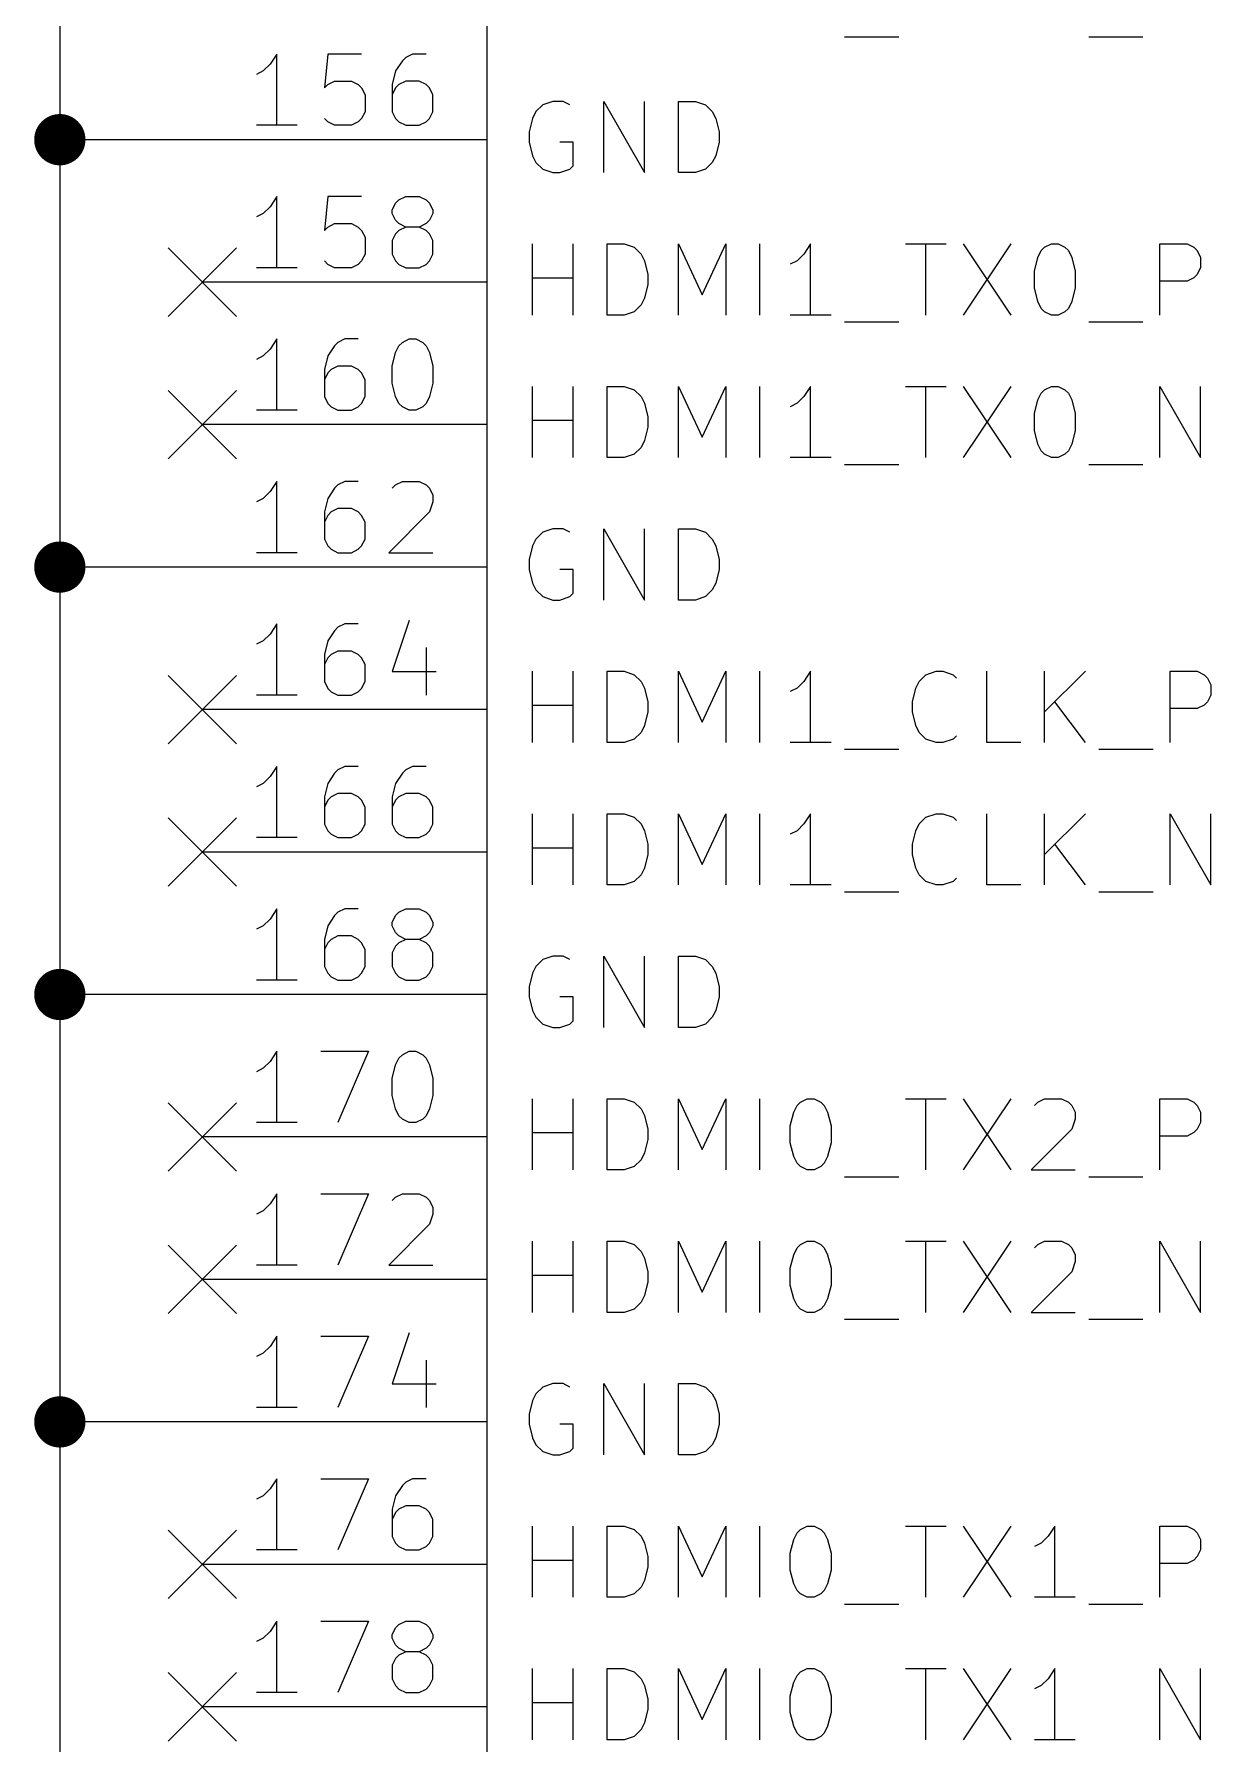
# Model space of a CAD drawing. Extents: x 0.4 to 11.3, y -7.9 to -0.4.
# Drawn here: x 3.382 to 4.208, y -5.376 to -4.176 of the extents above; entities that cross this region are included whole.
import ezdxf

# ---------------------------------------------------------------- set-up
doc = ezdxf.new("R2010")
doc.units = 0
doc.header["$MEASUREMENT"] = 0
for name, color, linetype in [('BLUE2', 5, 'CONTINUOUS'), ('CYAN2', 4, 'CONTINUOUS'), ('GREEN3', 91, 'CONTINUOUS'), ('RED2', 1, 'CONTINUOUS'), ('RED3', 11, 'CONTINUOUS')]:
    doc.layers.add(name, color=color, linetype=linetype)

msp = doc.modelspace()

# ---------------------------------------------------------------- linework, layer by layer
at = {"layer": 'BLUE2', "linetype": 'CONTINUOUS'}
for p, q in [((3.476, -4.326), (3.524, -4.374)), ((3.524, -4.326), (3.476, -4.374)), ((3.476, -4.426), (3.524, -4.474)), ((3.524, -4.426), (3.476, -4.474)), ((3.476, -4.626), (3.524, -4.674)), ((3.524, -4.626), (3.476, -4.674)), ((3.476, -4.726), (3.524, -4.774)), ((3.524, -4.726), (3.476, -4.774)), ((3.476, -4.926), (3.524, -4.974)), ((3.524, -4.926), (3.476, -4.974)), ((3.476, -5.026), (3.524, -5.074)), ((3.524, -5.026), (3.476, -5.074)), ((3.476, -5.226), (3.524, -5.274)), ((3.524, -5.226), (3.476, -5.274)), ((3.476, -5.326), (3.524, -5.374)), ((3.524, -5.326), (3.476, -5.374))]:
    msp.add_line(p, q, dxfattribs=at)
at = {"layer": 'CYAN2', "linetype": 'CONTINUOUS'}
for p, q in [((3.95095, -4.17789), (3.98905, -4.17789)), ((4.12238, -4.17789), (4.16047, -4.17789)), ((3.74619, -4.22313), (3.73905, -4.22551)), ((3.75333, -4.22313), (3.74619, -4.22313)), ((3.75809, -4.22551), (3.75333, -4.22313)), ((3.7819, -4.27313), (3.7819, -4.22313)), ((3.7819, -4.22313), (3.81047, -4.27313)), ((3.81047, -4.27313), (3.81047, -4.22313)), ((3.83428, -4.27313), (3.83428, -4.22313)), ((3.83428, -4.22313), (3.84619, -4.22313)), ((3.84619, -4.22313), (3.85333, -4.22551)), ((3.7319, -4.23504), (3.72952, -4.24456)), ((3.73428, -4.23028), (3.7319, -4.23504)), ((3.73905, -4.22551), (3.73428, -4.23028)), ((3.85333, -4.22551), (3.85809, -4.23028)), ((3.85809, -4.23028), (3.86048, -4.23504)), ((3.86048, -4.23504), (3.86285, -4.24456)), ((3.72952, -4.24456), (3.72952, -4.2517)), ((3.86285, -4.24456), (3.86285, -4.2517)), ((3.72952, -4.2517), (3.7319, -4.26122)), ((3.76047, -4.2517), (3.75095, -4.2517)), ((3.76047, -4.26837), (3.76047, -4.2517)), ((3.86285, -4.2517), (3.86048, -4.26122)), ((3.7319, -4.26122), (3.73428, -4.26599)), ((3.73428, -4.26599), (3.73905, -4.27075)), ((3.73905, -4.27075), (3.74619, -4.27313)), ((3.75095, -4.27313), (3.75809, -4.27075)), ((3.75809, -4.27075), (3.76047, -4.26837)), ((3.85333, -4.27075), (3.84619, -4.27313)), ((3.85809, -4.26599), (3.85333, -4.27075)), ((3.86048, -4.26122), (3.85809, -4.26599)), ((3.74619, -4.27313), (3.75095, -4.27313)), ((3.84619, -4.27313), (3.83428, -4.27313)), ((3.7319, -4.37313), (3.7319, -4.32313)), ((3.76047, -4.37313), (3.76047, -4.32313)), ((3.78428, -4.37313), (3.78428, -4.32313)), ((3.78428, -4.32313), (3.79619, -4.32313)), ((3.79619, -4.32313), (3.80333, -4.32551)), ((3.80333, -4.32551), (3.80809, -4.33028)), ((3.80809, -4.33028), (3.81048, -4.33504)), ((3.83428, -4.37313), (3.83428, -4.32313)), ((3.83428, -4.32313), (3.85095, -4.35885)), ((3.85095, -4.35885), (3.86762, -4.32313)), ((3.86762, -4.32313), (3.86762, -4.37313)), ((3.89143, -4.37313), (3.89143, -4.32313)), ((3.92238, -4.33028), (3.91762, -4.33504)), ((3.92714, -4.32313), (3.92238, -4.33028)), ((3.92714, -4.37313), (3.92714, -4.32313)), ((3.99381, -4.32313), (4.02238, -4.32313)), ((4.00809, -4.37313), (4.00809, -4.32313)), ((4.03428, -4.32313), (4.06761, -4.37313)), ((4.06761, -4.32313), (4.03428, -4.37313)), ((4.08666, -4.33265), (4.08904, -4.32789)), ((4.08904, -4.32789), (4.09143, -4.32551)), ((4.09143, -4.32551), (4.09619, -4.32313)), ((4.09619, -4.32313), (4.10095, -4.32313)), ((4.10095, -4.32313), (4.10571, -4.32551)), ((4.10571, -4.32551), (4.10809, -4.32789)), ((4.10809, -4.32789), (4.11047, -4.33265)), ((4.17237, -4.37313), (4.17237, -4.32313)), ((4.17237, -4.32313), (4.19142, -4.32313)), ((4.19142, -4.32313), (4.19619, -4.32551)), ((4.19619, -4.32551), (4.19857, -4.32789)), ((4.19857, -4.32789), (4.20094, -4.33265)), ((3.81048, -4.33504), (3.81285, -4.34456)), ((3.91762, -4.33504), (3.91286, -4.33742)), ((4.08428, -4.34218), (4.08666, -4.33265)), ((4.08428, -4.35408), (4.08428, -4.34218)), ((4.11047, -4.33265), (4.11285, -4.34218)), ((4.11285, -4.34218), (4.11285, -4.35408)), ((4.20094, -4.3398), (4.19857, -4.34456)), ((4.20094, -4.33265), (4.20094, -4.3398)), ((3.7319, -4.34694), (3.76047, -4.34694)), ((3.81285, -4.3517), (3.81048, -4.36122)), ((3.81285, -4.34456), (3.81285, -4.3517)), ((4.08666, -4.36361), (4.08428, -4.35408)), ((4.11285, -4.35408), (4.11047, -4.36361)), ((4.19142, -4.34932), (4.17237, -4.34932)), ((4.19619, -4.34694), (4.19142, -4.34932)), ((4.19857, -4.34456), (4.19619, -4.34694)), ((3.80809, -4.36599), (3.80333, -4.37075)), ((3.81048, -4.36122), (3.80809, -4.36599)), ((4.08904, -4.36837), (4.08666, -4.36361)), ((4.11047, -4.36361), (4.10809, -4.36837)), ((3.79619, -4.37313), (3.78428, -4.37313)), ((3.80333, -4.37075), (3.79619, -4.37313)), ((3.94143, -4.37313), (3.91286, -4.37313)), ((3.95095, -4.37789), (3.98905, -4.37789)), ((4.09143, -4.37075), (4.08904, -4.36837)), ((4.09619, -4.37313), (4.09143, -4.37075)), ((4.10095, -4.37313), (4.09619, -4.37313)), ((4.10571, -4.37075), (4.10095, -4.37313)), ((4.10809, -4.36837), (4.10571, -4.37075)), ((4.12238, -4.37789), (4.16047, -4.37789)), ((3.7319, -4.47313), (3.7319, -4.42313)), ((3.76047, -4.47313), (3.76047, -4.42313)), ((3.78428, -4.47313), (3.78428, -4.42313)), ((3.78428, -4.42313), (3.79619, -4.42313)), ((3.79619, -4.42313), (3.80333, -4.42551)), ((3.80333, -4.42551), (3.80809, -4.43028)), ((3.83428, -4.47313), (3.83428, -4.42313)), ((3.83428, -4.42313), (3.85095, -4.45885)), ((3.85095, -4.45885), (3.86762, -4.42313)), ((3.86762, -4.42313), (3.86762, -4.47313)), ((3.89143, -4.47313), (3.89143, -4.42313)), ((3.92714, -4.42313), (3.92238, -4.43028)), ((3.92714, -4.47313), (3.92714, -4.42313)), ((3.99381, -4.42313), (4.02238, -4.42313)), ((4.00809, -4.47313), (4.00809, -4.42313)), ((4.03428, -4.42313), (4.06761, -4.47313)), ((4.06761, -4.42313), (4.03428, -4.47313)), ((4.08666, -4.43265), (4.08904, -4.42789)), ((4.08904, -4.42789), (4.09143, -4.42551)), ((4.09143, -4.42551), (4.09619, -4.42313)), ((4.09619, -4.42313), (4.10095, -4.42313)), ((4.10095, -4.42313), (4.10571, -4.42551)), ((4.10571, -4.42551), (4.10809, -4.42789)), ((4.10809, -4.42789), (4.11047, -4.43265)), ((4.17237, -4.47313), (4.17237, -4.42313)), ((4.17237, -4.42313), (4.20094, -4.47313)), ((4.20094, -4.47313), (4.20094, -4.42313)), ((3.80809, -4.43028), (3.81048, -4.43504)), ((3.81048, -4.43504), (3.81285, -4.44456)), ((3.91762, -4.43504), (3.91286, -4.43742)), ((3.92238, -4.43028), (3.91762, -4.43504)), ((4.08428, -4.44218), (4.08666, -4.43265)), ((4.11047, -4.43265), (4.11285, -4.44218)), ((3.7319, -4.44694), (3.76047, -4.44694)), ((3.81285, -4.4517), (3.81048, -4.46122)), ((3.81285, -4.44456), (3.81285, -4.4517)), ((4.08428, -4.45408), (4.08428, -4.44218)), ((4.11285, -4.44218), (4.11285, -4.45408)), ((3.81048, -4.46122), (3.80809, -4.46599)), ((4.08666, -4.46361), (4.08428, -4.45408)), ((4.08904, -4.46837), (4.08666, -4.46361)), ((4.11047, -4.46361), (4.10809, -4.46837)), ((4.11285, -4.45408), (4.11047, -4.46361)), ((3.79619, -4.47313), (3.78428, -4.47313)), ((3.80333, -4.47075), (3.79619, -4.47313)), ((3.80809, -4.46599), (3.80333, -4.47075)), ((3.94143, -4.47313), (3.91286, -4.47313)), ((4.09143, -4.47075), (4.08904, -4.46837)), ((4.09619, -4.47313), (4.09143, -4.47075)), ((4.10095, -4.47313), (4.09619, -4.47313)), ((4.10571, -4.47075), (4.10095, -4.47313)), ((4.10809, -4.46837), (4.10571, -4.47075)), ((3.95095, -4.47789), (3.98905, -4.47789)), ((4.12238, -4.47789), (4.16047, -4.47789)), ((3.74619, -4.52313), (3.73905, -4.52551)), ((3.75333, -4.52313), (3.74619, -4.52313)), ((3.75809, -4.52551), (3.75333, -4.52313)), ((3.7819, -4.57313), (3.7819, -4.52313)), ((3.7819, -4.52313), (3.81047, -4.57313)), ((3.81047, -4.57313), (3.81047, -4.52313)), ((3.83428, -4.57313), (3.83428, -4.52313)), ((3.83428, -4.52313), (3.84619, -4.52313)), ((3.84619, -4.52313), (3.85333, -4.52551)), ((3.7319, -4.53504), (3.72952, -4.54456)), ((3.73428, -4.53028), (3.7319, -4.53504)), ((3.73905, -4.52551), (3.73428, -4.53028)), ((3.85333, -4.52551), (3.85809, -4.53028)), ((3.85809, -4.53028), (3.86048, -4.53504)), ((3.86048, -4.53504), (3.86285, -4.54456)), ((3.72952, -4.54456), (3.72952, -4.5517)), ((3.86285, -4.54456), (3.86285, -4.5517)), ((3.72952, -4.5517), (3.7319, -4.56122)), ((3.76047, -4.5517), (3.75095, -4.5517)), ((3.76047, -4.56837), (3.76047, -4.5517)), ((3.86285, -4.5517), (3.86048, -4.56122)), ((3.7319, -4.56122), (3.73428, -4.56599)), ((3.73428, -4.56599), (3.73905, -4.57075)), ((3.73905, -4.57075), (3.74619, -4.57313)), ((3.75095, -4.57313), (3.75809, -4.57075)), ((3.75809, -4.57075), (3.76047, -4.56837)), ((3.85333, -4.57075), (3.84619, -4.57313)), ((3.85809, -4.56599), (3.85333, -4.57075)), ((3.86048, -4.56122), (3.85809, -4.56599)), ((3.74619, -4.57313), (3.75095, -4.57313)), ((3.84619, -4.57313), (3.83428, -4.57313)), ((3.7319, -4.67313), (3.7319, -4.62313)), ((3.76047, -4.67313), (3.76047, -4.62313)), ((3.78428, -4.67313), (3.78428, -4.62313)), ((3.78428, -4.62313), (3.79619, -4.62313)), ((3.79619, -4.62313), (3.80333, -4.62551)), ((3.80333, -4.62551), (3.80809, -4.63028)), ((3.80809, -4.63028), (3.81048, -4.63504)), ((3.83428, -4.67313), (3.83428, -4.62313)), ((3.83428, -4.62313), (3.85095, -4.65885)), ((3.85095, -4.65885), (3.86762, -4.62313)), ((3.86762, -4.62313), (3.86762, -4.67313)), ((3.89143, -4.67313), (3.89143, -4.62313)), ((3.92238, -4.63028), (3.91762, -4.63504)), ((3.92714, -4.62313), (3.92238, -4.63028)), ((3.92714, -4.67313), (3.92714, -4.62313)), ((4.00095, -4.63504), (4.00333, -4.63028)), ((4.00333, -4.63028), (4.00809, -4.62551)), ((4.00809, -4.62551), (4.01524, -4.62313)), ((4.01524, -4.62313), (4.02, -4.62313)), ((4.02, -4.62313), (4.02714, -4.62551)), ((4.02714, -4.62551), (4.02952, -4.62789)), ((4.05095, -4.67313), (4.05095, -4.62313)), ((4.09143, -4.67313), (4.09143, -4.62313)), ((4.12, -4.62313), (4.09143, -4.6517)), ((4.17952, -4.67313), (4.17952, -4.62313)), ((4.17952, -4.62313), (4.19857, -4.62313)), ((4.19857, -4.62313), (4.20333, -4.62551)), ((4.20333, -4.62551), (4.20571, -4.62789)), ((4.20571, -4.62789), (4.20809, -4.63265)), ((3.81048, -4.63504), (3.81285, -4.64456)), ((3.91762, -4.63504), (3.91286, -4.63742)), ((3.99857, -4.64456), (4.00095, -4.63504)), ((4.20809, -4.6398), (4.20571, -4.64456)), ((4.20809, -4.63265), (4.20809, -4.6398)), ((3.7319, -4.64694), (3.76047, -4.64694)), ((3.81285, -4.6517), (3.81048, -4.66122)), ((3.81285, -4.64456), (3.81285, -4.6517)), ((3.99857, -4.6517), (3.99857, -4.64456)), ((4.00095, -4.66122), (3.99857, -4.6517)), ((4.12, -4.67313), (4.09857, -4.64456)), ((4.19857, -4.64932), (4.17952, -4.64932)), ((4.20333, -4.64694), (4.19857, -4.64932)), ((4.20571, -4.64456), (4.20333, -4.64694)), ((3.80809, -4.66599), (3.80333, -4.67075)), ((3.81048, -4.66122), (3.80809, -4.66599)), ((4.00333, -4.66599), (4.00095, -4.66122)), ((4.00809, -4.67075), (4.00333, -4.66599)), ((3.79619, -4.67313), (3.78428, -4.67313)), ((3.80333, -4.67075), (3.79619, -4.67313)), ((3.94143, -4.67313), (3.91286, -4.67313)), ((3.95095, -4.67789), (3.98905, -4.67789)), ((4.01524, -4.67313), (4.00809, -4.67075)), ((4.02, -4.67313), (4.01524, -4.67313)), ((4.02714, -4.67075), (4.02, -4.67313)), ((4.02952, -4.66837), (4.02714, -4.67075)), ((4.07476, -4.67313), (4.05095, -4.67313)), ((4.12952, -4.67789), (4.16762, -4.67789)), ((3.7319, -4.77313), (3.7319, -4.72313)), ((3.76047, -4.77313), (3.76047, -4.72313)), ((3.78428, -4.77313), (3.78428, -4.72313)), ((3.78428, -4.72313), (3.79619, -4.72313)), ((3.79619, -4.72313), (3.80333, -4.72551)), ((3.80333, -4.72551), (3.80809, -4.73028)), ((3.83428, -4.77313), (3.83428, -4.72313)), ((3.83428, -4.72313), (3.85095, -4.75885)), ((3.85095, -4.75885), (3.86762, -4.72313)), ((3.86762, -4.72313), (3.86762, -4.77313)), ((3.89143, -4.77313), (3.89143, -4.72313)), ((3.92714, -4.72313), (3.92238, -4.73028)), ((3.92714, -4.77313), (3.92714, -4.72313)), ((4.00333, -4.73028), (4.00809, -4.72551)), ((4.00809, -4.72551), (4.01524, -4.72313)), ((4.01524, -4.72313), (4.02, -4.72313)), ((4.02, -4.72313), (4.02714, -4.72551)), ((4.02714, -4.72551), (4.02952, -4.72789)), ((4.05095, -4.77313), (4.05095, -4.72313)), ((4.09143, -4.77313), (4.09143, -4.72313)), ((4.12, -4.72313), (4.09143, -4.7517)), ((4.17952, -4.77313), (4.17952, -4.72313)), ((4.17952, -4.72313), (4.20809, -4.77313)), ((4.20809, -4.77313), (4.20809, -4.72313)), ((3.80809, -4.73028), (3.81048, -4.73504)), ((3.81048, -4.73504), (3.81285, -4.74456)), ((3.91762, -4.73504), (3.91286, -4.73742)), ((3.92238, -4.73028), (3.91762, -4.73504)), ((3.99857, -4.74456), (4.00095, -4.73504)), ((4.00095, -4.73504), (4.00333, -4.73028)), ((3.7319, -4.74694), (3.76047, -4.74694)), ((3.81285, -4.7517), (3.81048, -4.76122)), ((3.81285, -4.74456), (3.81285, -4.7517)), ((3.99857, -4.7517), (3.99857, -4.74456)), ((4.00095, -4.76122), (3.99857, -4.7517)), ((4.12, -4.77313), (4.09857, -4.74456)), ((3.81048, -4.76122), (3.80809, -4.76599)), ((4.00333, -4.76599), (4.00095, -4.76122)), ((3.79619, -4.77313), (3.78428, -4.77313)), ((3.80333, -4.77075), (3.79619, -4.77313)), ((3.80809, -4.76599), (3.80333, -4.77075)), ((3.94143, -4.77313), (3.91286, -4.77313)), ((4.00809, -4.77075), (4.00333, -4.76599)), ((4.01524, -4.77313), (4.00809, -4.77075)), ((4.02, -4.77313), (4.01524, -4.77313)), ((4.02714, -4.77075), (4.02, -4.77313)), ((4.02952, -4.76837), (4.02714, -4.77075)), ((4.07476, -4.77313), (4.05095, -4.77313)), ((3.95095, -4.77789), (3.98905, -4.77789)), ((4.12952, -4.77789), (4.16762, -4.77789)), ((3.74619, -4.82313), (3.73905, -4.82551)), ((3.75333, -4.82313), (3.74619, -4.82313)), ((3.75809, -4.82551), (3.75333, -4.82313)), ((3.7819, -4.87313), (3.7819, -4.82313)), ((3.7819, -4.82313), (3.81047, -4.87313)), ((3.81047, -4.87313), (3.81047, -4.82313)), ((3.83428, -4.87313), (3.83428, -4.82313)), ((3.83428, -4.82313), (3.84619, -4.82313)), ((3.84619, -4.82313), (3.85333, -4.82551)), ((3.7319, -4.83504), (3.72952, -4.84456)), ((3.73428, -4.83028), (3.7319, -4.83504)), ((3.73905, -4.82551), (3.73428, -4.83028)), ((3.85333, -4.82551), (3.85809, -4.83028)), ((3.85809, -4.83028), (3.86048, -4.83504)), ((3.86048, -4.83504), (3.86285, -4.84456)), ((3.72952, -4.84456), (3.72952, -4.8517)), ((3.86285, -4.84456), (3.86285, -4.8517)), ((3.72952, -4.8517), (3.7319, -4.86122)), ((3.76047, -4.8517), (3.75095, -4.8517)), ((3.76047, -4.86837), (3.76047, -4.8517)), ((3.86285, -4.8517), (3.86048, -4.86122)), ((3.7319, -4.86122), (3.73428, -4.86599)), ((3.73428, -4.86599), (3.73905, -4.87075)), ((3.73905, -4.87075), (3.74619, -4.87313)), ((3.75095, -4.87313), (3.75809, -4.87075)), ((3.75809, -4.87075), (3.76047, -4.86837)), ((3.85333, -4.87075), (3.84619, -4.87313)), ((3.85809, -4.86599), (3.85333, -4.87075)), ((3.86048, -4.86122), (3.85809, -4.86599)), ((3.74619, -4.87313), (3.75095, -4.87313)), ((3.84619, -4.87313), (3.83428, -4.87313)), ((3.7319, -4.97313), (3.7319, -4.92313)), ((3.76047, -4.97313), (3.76047, -4.92313)), ((3.78428, -4.97313), (3.78428, -4.92313)), ((3.78428, -4.92313), (3.79619, -4.92313)), ((3.79619, -4.92313), (3.80333, -4.92551)), ((3.80333, -4.92551), (3.80809, -4.93028)), ((3.80809, -4.93028), (3.81048, -4.93504)), ((3.83428, -4.97313), (3.83428, -4.92313)), ((3.83428, -4.92313), (3.85095, -4.95885)), ((3.85095, -4.95885), (3.86762, -4.92313)), ((3.86762, -4.92313), (3.86762, -4.97313)), ((3.89143, -4.97313), (3.89143, -4.92313)), ((3.91524, -4.93265), (3.91762, -4.92789)), ((3.91762, -4.92789), (3.92, -4.92551)), ((3.92, -4.92551), (3.92476, -4.92313)), ((3.92476, -4.92313), (3.92952, -4.92313)), ((3.92952, -4.92313), (3.93428, -4.92551)), ((3.93428, -4.92551), (3.93667, -4.92789)), ((3.93667, -4.92789), (3.93905, -4.93265)), ((3.99381, -4.92313), (4.02238, -4.92313)), ((4.00809, -4.97313), (4.00809, -4.92313)), ((4.03428, -4.92313), (4.06761, -4.97313)), ((4.06761, -4.92313), (4.03428, -4.97313)), ((4.08428, -4.92789), (4.08666, -4.92551)), ((4.08666, -4.92551), (4.09143, -4.92313)), ((4.09143, -4.92313), (4.10333, -4.92313)), ((4.10333, -4.92313), (4.10809, -4.92551)), ((4.10809, -4.92551), (4.11047, -4.92789)), ((4.11047, -4.92789), (4.11285, -4.93265)), ((4.17237, -4.97313), (4.17237, -4.92313)), ((4.17237, -4.92313), (4.19142, -4.92313)), ((4.19142, -4.92313), (4.19619, -4.92551)), ((4.19619, -4.92551), (4.19857, -4.92789)), ((4.19857, -4.92789), (4.20094, -4.93265)), ((3.81048, -4.93504), (3.81285, -4.94456)), ((3.91286, -4.94218), (3.91524, -4.93265)), ((3.91286, -4.95408), (3.91286, -4.94218)), ((3.93905, -4.93265), (3.94143, -4.94218)), ((3.94143, -4.94218), (3.94143, -4.95408)), ((4.11285, -4.93742), (4.11047, -4.94456)), ((4.11285, -4.93265), (4.11285, -4.93742)), ((4.20094, -4.9398), (4.19857, -4.94456)), ((4.20094, -4.93265), (4.20094, -4.9398)), ((3.7319, -4.94694), (3.76047, -4.94694)), ((3.81285, -4.9517), (3.81048, -4.96122)), ((3.81285, -4.94456), (3.81285, -4.9517)), ((3.91524, -4.96361), (3.91286, -4.95408)), ((3.94143, -4.95408), (3.93905, -4.96361)), ((4.11047, -4.94456), (4.0819, -4.97313)), ((4.19142, -4.94932), (4.17237, -4.94932)), ((4.19619, -4.94694), (4.19142, -4.94932)), ((4.19857, -4.94456), (4.19619, -4.94694)), ((3.80809, -4.96599), (3.80333, -4.97075)), ((3.81048, -4.96122), (3.80809, -4.96599)), ((3.91762, -4.96837), (3.91524, -4.96361)), ((3.93905, -4.96361), (3.93667, -4.96837)), ((3.79619, -4.97313), (3.78428, -4.97313)), ((3.80333, -4.97075), (3.79619, -4.97313)), ((3.92, -4.97075), (3.91762, -4.96837)), ((3.92476, -4.97313), (3.92, -4.97075)), ((3.92952, -4.97313), (3.92476, -4.97313)), ((3.93428, -4.97075), (3.92952, -4.97313)), ((3.93667, -4.96837), (3.93428, -4.97075)), ((3.95095, -4.97789), (3.98905, -4.97789)), ((4.0819, -4.97313), (4.11285, -4.97313)), ((4.12238, -4.97789), (4.16047, -4.97789)), ((3.7319, -5.07313), (3.7319, -5.02313)), ((3.76047, -5.07313), (3.76047, -5.02313)), ((3.78428, -5.07313), (3.78428, -5.02313)), ((3.78428, -5.02313), (3.79619, -5.02313)), ((3.79619, -5.02313), (3.80333, -5.02551)), ((3.80333, -5.02551), (3.80809, -5.03028)), ((3.83428, -5.07313), (3.83428, -5.02313)), ((3.83428, -5.02313), (3.85095, -5.05885)), ((3.85095, -5.05885), (3.86762, -5.02313)), ((3.86762, -5.02313), (3.86762, -5.07313)), ((3.89143, -5.07313), (3.89143, -5.02313)), ((3.91524, -5.03265), (3.91762, -5.02789)), ((3.91762, -5.02789), (3.92, -5.02551)), ((3.92, -5.02551), (3.92476, -5.02313)), ((3.92476, -5.02313), (3.92952, -5.02313)), ((3.92952, -5.02313), (3.93428, -5.02551)), ((3.93428, -5.02551), (3.93667, -5.02789)), ((3.93667, -5.02789), (3.93905, -5.03265)), ((3.99381, -5.02313), (4.02238, -5.02313)), ((4.00809, -5.07313), (4.00809, -5.02313)), ((4.03428, -5.02313), (4.06761, -5.07313)), ((4.06761, -5.02313), (4.03428, -5.07313)), ((4.08428, -5.02789), (4.08666, -5.02551)), ((4.08666, -5.02551), (4.09143, -5.02313)), ((4.09143, -5.02313), (4.10333, -5.02313)), ((4.10333, -5.02313), (4.10809, -5.02551)), ((4.10809, -5.02551), (4.11047, -5.02789)), ((4.11047, -5.02789), (4.11285, -5.03265)), ((4.17237, -5.07313), (4.17237, -5.02313)), ((4.17237, -5.02313), (4.20094, -5.07313)), ((4.20094, -5.07313), (4.20094, -5.02313)), ((3.80809, -5.03028), (3.81048, -5.03504)), ((3.81048, -5.03504), (3.81285, -5.04456)), ((3.91286, -5.04218), (3.91524, -5.03265)), ((3.93905, -5.03265), (3.94143, -5.04218)), ((4.11285, -5.03742), (4.11047, -5.04456)), ((4.11285, -5.03265), (4.11285, -5.03742)), ((3.7319, -5.04694), (3.76047, -5.04694)), ((3.81285, -5.0517), (3.81048, -5.06122)), ((3.81285, -5.04456), (3.81285, -5.0517)), ((3.91286, -5.05408), (3.91286, -5.04218)), ((3.94143, -5.04218), (3.94143, -5.05408)), ((4.11047, -5.04456), (4.0819, -5.07313)), ((3.81048, -5.06122), (3.80809, -5.06599)), ((3.91524, -5.06361), (3.91286, -5.05408)), ((3.91762, -5.06837), (3.91524, -5.06361)), ((3.93905, -5.06361), (3.93667, -5.06837)), ((3.94143, -5.05408), (3.93905, -5.06361)), ((3.79619, -5.07313), (3.78428, -5.07313)), ((3.80333, -5.07075), (3.79619, -5.07313)), ((3.80809, -5.06599), (3.80333, -5.07075)), ((3.92, -5.07075), (3.91762, -5.06837)), ((3.92476, -5.07313), (3.92, -5.07075)), ((3.92952, -5.07313), (3.92476, -5.07313)), ((3.93428, -5.07075), (3.92952, -5.07313)), ((3.93667, -5.06837), (3.93428, -5.07075)), ((4.0819, -5.07313), (4.11285, -5.07313)), ((3.95095, -5.07789), (3.98905, -5.07789)), ((4.12238, -5.07789), (4.16047, -5.07789)), ((3.74619, -5.12313), (3.73905, -5.12551)), ((3.75333, -5.12313), (3.74619, -5.12313)), ((3.75809, -5.12551), (3.75333, -5.12313)), ((3.7819, -5.17313), (3.7819, -5.12313)), ((3.7819, -5.12313), (3.81047, -5.17313)), ((3.81047, -5.17313), (3.81047, -5.12313)), ((3.83428, -5.17313), (3.83428, -5.12313)), ((3.83428, -5.12313), (3.84619, -5.12313)), ((3.84619, -5.12313), (3.85333, -5.12551)), ((3.7319, -5.13504), (3.72952, -5.14456)), ((3.73428, -5.13028), (3.7319, -5.13504)), ((3.73905, -5.12551), (3.73428, -5.13028)), ((3.85333, -5.12551), (3.85809, -5.13028)), ((3.85809, -5.13028), (3.86048, -5.13504)), ((3.86048, -5.13504), (3.86285, -5.14456)), ((3.72952, -5.14456), (3.72952, -5.1517)), ((3.86285, -5.14456), (3.86285, -5.1517)), ((3.72952, -5.1517), (3.7319, -5.16122)), ((3.76047, -5.1517), (3.75095, -5.1517)), ((3.76047, -5.16837), (3.76047, -5.1517)), ((3.86285, -5.1517), (3.86048, -5.16122)), ((3.7319, -5.16122), (3.73428, -5.16599)), ((3.73428, -5.16599), (3.73905, -5.17075)), ((3.73905, -5.17075), (3.74619, -5.17313)), ((3.75095, -5.17313), (3.75809, -5.17075)), ((3.75809, -5.17075), (3.76047, -5.16837)), ((3.85333, -5.17075), (3.84619, -5.17313)), ((3.85809, -5.16599), (3.85333, -5.17075)), ((3.86048, -5.16122), (3.85809, -5.16599)), ((3.74619, -5.17313), (3.75095, -5.17313)), ((3.84619, -5.17313), (3.83428, -5.17313)), ((3.7319, -5.27313), (3.7319, -5.22313)), ((3.76047, -5.27313), (3.76047, -5.22313)), ((3.78428, -5.27313), (3.78428, -5.22313)), ((3.78428, -5.22313), (3.79619, -5.22313)), ((3.79619, -5.22313), (3.80333, -5.22551)), ((3.80333, -5.22551), (3.80809, -5.23028)), ((3.80809, -5.23028), (3.81048, -5.23504)), ((3.83428, -5.27313), (3.83428, -5.22313)), ((3.83428, -5.22313), (3.85095, -5.25885)), ((3.85095, -5.25885), (3.86762, -5.22313)), ((3.86762, -5.22313), (3.86762, -5.27313)), ((3.89143, -5.27313), (3.89143, -5.22313)), ((3.91524, -5.23265), (3.91762, -5.22789)), ((3.91762, -5.22789), (3.92, -5.22551)), ((3.92, -5.22551), (3.92476, -5.22313)), ((3.92476, -5.22313), (3.92952, -5.22313)), ((3.92952, -5.22313), (3.93428, -5.22551)), ((3.93428, -5.22551), (3.93667, -5.22789)), ((3.93667, -5.22789), (3.93905, -5.23265)), ((3.99381, -5.22313), (4.02238, -5.22313)), ((4.00809, -5.27313), (4.00809, -5.22313)), ((4.03428, -5.22313), (4.06761, -5.27313)), ((4.06761, -5.22313), (4.03428, -5.27313)), ((4.09381, -5.23028), (4.08904, -5.23504)), ((4.09857, -5.22313), (4.09381, -5.23028)), ((4.09857, -5.27313), (4.09857, -5.22313)), ((4.17237, -5.27313), (4.17237, -5.22313)), ((4.17237, -5.22313), (4.19142, -5.22313)), ((4.19142, -5.22313), (4.19619, -5.22551)), ((4.19619, -5.22551), (4.19857, -5.22789)), ((4.19857, -5.22789), (4.20094, -5.23265)), ((3.81048, -5.23504), (3.81285, -5.24456)), ((3.91286, -5.24218), (3.91524, -5.23265)), ((3.91286, -5.25408), (3.91286, -5.24218)), ((3.93905, -5.23265), (3.94143, -5.24218)), ((3.94143, -5.24218), (3.94143, -5.25408)), ((4.08904, -5.23504), (4.08428, -5.23742)), ((4.20094, -5.2398), (4.19857, -5.24456)), ((4.20094, -5.23265), (4.20094, -5.2398)), ((3.7319, -5.24694), (3.76047, -5.24694)), ((3.81285, -5.2517), (3.81048, -5.26122)), ((3.81285, -5.24456), (3.81285, -5.2517)), ((3.91524, -5.26361), (3.91286, -5.25408)), ((3.94143, -5.25408), (3.93905, -5.26361)), ((4.19142, -5.24932), (4.17237, -5.24932)), ((4.19619, -5.24694), (4.19142, -5.24932)), ((4.19857, -5.24456), (4.19619, -5.24694)), ((3.80809, -5.26599), (3.80333, -5.27075)), ((3.81048, -5.26122), (3.80809, -5.26599)), ((3.91762, -5.26837), (3.91524, -5.26361)), ((3.93905, -5.26361), (3.93667, -5.26837)), ((3.79619, -5.27313), (3.78428, -5.27313)), ((3.80333, -5.27075), (3.79619, -5.27313)), ((3.92, -5.27075), (3.91762, -5.26837)), ((3.92476, -5.27313), (3.92, -5.27075)), ((3.92952, -5.27313), (3.92476, -5.27313)), ((3.93428, -5.27075), (3.92952, -5.27313)), ((3.93667, -5.26837), (3.93428, -5.27075)), ((3.95095, -5.27789), (3.98905, -5.27789)), ((4.11285, -5.27313), (4.08428, -5.27313)), ((4.12238, -5.27789), (4.16047, -5.27789)), ((3.7319, -5.37313), (3.7319, -5.32313)), ((3.76047, -5.37313), (3.76047, -5.32313)), ((3.78428, -5.37313), (3.78428, -5.32313)), ((3.78428, -5.32313), (3.79619, -5.32313)), ((3.79619, -5.32313), (3.80333, -5.32551)), ((3.80333, -5.32551), (3.80809, -5.33028)), ((3.83428, -5.37313), (3.83428, -5.32313)), ((3.83428, -5.32313), (3.85095, -5.35885)), ((3.85095, -5.35885), (3.86762, -5.32313)), ((3.86762, -5.32313), (3.86762, -5.37313)), ((3.89143, -5.37313), (3.89143, -5.32313)), ((3.91524, -5.33265), (3.91762, -5.32789)), ((3.91762, -5.32789), (3.92, -5.32551)), ((3.92, -5.32551), (3.92476, -5.32313)), ((3.92476, -5.32313), (3.92952, -5.32313)), ((3.92952, -5.32313), (3.93428, -5.32551)), ((3.93428, -5.32551), (3.93667, -5.32789)), ((3.93667, -5.32789), (3.93905, -5.33265)), ((3.99381, -5.32313), (4.02238, -5.32313)), ((4.00809, -5.37313), (4.00809, -5.32313)), ((4.03428, -5.32313), (4.06761, -5.37313)), ((4.06761, -5.32313), (4.03428, -5.37313)), ((4.09857, -5.32313), (4.09381, -5.33028)), ((4.09857, -5.37313), (4.09857, -5.32313)), ((4.17237, -5.37313), (4.17237, -5.32313)), ((4.17237, -5.32313), (4.20094, -5.37313)), ((4.20094, -5.37313), (4.20094, -5.32313)), ((3.80809, -5.33028), (3.81048, -5.33504)), ((3.81048, -5.33504), (3.81285, -5.34456)), ((3.91286, -5.34218), (3.91524, -5.33265)), ((3.93905, -5.33265), (3.94143, -5.34218)), ((4.08904, -5.33504), (4.08428, -5.33742)), ((4.09381, -5.33028), (4.08904, -5.33504)), ((3.7319, -5.34694), (3.76047, -5.34694)), ((3.81285, -5.3517), (3.81048, -5.36122)), ((3.81285, -5.34456), (3.81285, -5.3517)), ((3.91286, -5.35408), (3.91286, -5.34218)), ((3.94143, -5.34218), (3.94143, -5.35408)), ((3.81048, -5.36122), (3.80809, -5.36599)), ((3.91524, -5.36361), (3.91286, -5.35408)), ((3.91762, -5.36837), (3.91524, -5.36361)), ((3.93905, -5.36361), (3.93667, -5.36837)), ((3.94143, -5.35408), (3.93905, -5.36361)), ((3.79619, -5.37313), (3.78428, -5.37313)), ((3.80333, -5.37075), (3.79619, -5.37313)), ((3.80809, -5.36599), (3.80333, -5.37075)), ((3.92, -5.37075), (3.91762, -5.36837)), ((3.92476, -5.37313), (3.92, -5.37075)), ((3.92952, -5.37313), (3.92476, -5.37313)), ((3.93428, -5.37075), (3.92952, -5.37313)), ((3.93667, -5.36837), (3.93428, -5.37075)), ((4.11285, -5.37313), (4.08428, -5.37313))]:
    msp.add_line(p, q, dxfattribs=at)
at = {"layer": 'GREEN3', "linetype": 'CONTINUOUS'}
for p, q in [((3.4, -3.95), (3.4, -4.25)), ((3.5, -4.25), (3.4, -4.25)), ((3.4, -4.25), (3.4, -4.55)), ((3.5, -4.55), (3.4, -4.55)), ((3.4, -4.55), (3.4, -4.85)), ((3.4, -4.85), (3.4, -5.15)), ((3.5, -4.85), (3.4, -4.85)), ((3.5, -5.15), (3.4, -5.15)), ((3.4, -5.15), (3.4, -5.45))]:
    msp.add_line(p, q, dxfattribs=at)
at = {"layer": 'GREEN3', "const_width": 0.018}
for points in [[(3.391, -4.25, 1), (3.409, -4.25, 1)], [(3.391, -4.55, 1), (3.409, -4.55, 1)], [(3.391, -4.85, 1), (3.409, -4.85, 1)], [(3.391, -5.15, 1), (3.409, -5.15, 1)]]:
    msp.add_lwpolyline(points, format="xyb", close=True, dxfattribs=at)
at = {"layer": 'RED2', "linetype": 'CONTINUOUS'}
for p, q in [((3.7, -6.55), (3.7, -1.45)), ((3.7, -4.25), (3.5, -4.25)), ((3.7, -4.35), (3.5, -4.35)), ((3.7, -4.45), (3.5, -4.45)), ((3.7, -4.55), (3.5, -4.55)), ((3.7, -4.65), (3.5, -4.65)), ((3.7, -4.75), (3.5, -4.75)), ((3.7, -4.85), (3.5, -4.85)), ((3.7, -4.95), (3.5, -4.95)), ((3.7, -5.05), (3.5, -5.05)), ((3.7, -5.15), (3.5, -5.15)), ((3.7, -5.25), (3.5, -5.25)), ((3.7, -5.35), (3.5, -5.35))]:
    msp.add_line(p, q, dxfattribs=at)
at = {"layer": 'RED3', "linetype": 'CONTINUOUS'}
for p, q in [((3.54762, -4.19702), (3.54286, -4.20178)), ((3.55238, -4.18988), (3.54762, -4.19702)), ((3.55238, -4.23988), (3.55238, -4.18988)), ((3.58809, -4.18988), (3.58572, -4.21369)), ((3.61191, -4.18988), (3.58809, -4.18988)), ((3.64048, -4.19464), (3.63571, -4.20178)), ((3.64286, -4.19226), (3.64048, -4.19464)), ((3.64762, -4.18988), (3.64286, -4.19226)), ((3.65714, -4.18988), (3.64762, -4.18988)), ((3.54286, -4.20178), (3.5381, -4.20417)), ((3.58572, -4.21369), (3.58809, -4.21131)), ((3.58809, -4.21131), (3.59286, -4.20893)), ((3.59286, -4.20893), (3.60476, -4.20893)), ((3.60476, -4.20893), (3.60952, -4.21131)), ((3.60952, -4.21131), (3.61191, -4.21369)), ((3.63571, -4.20178), (3.63333, -4.21131)), ((3.63333, -4.21131), (3.63333, -4.23035)), ((3.63809, -4.21131), (3.63571, -4.21369)), ((3.64286, -4.20893), (3.63809, -4.21131)), ((3.65238, -4.20893), (3.64286, -4.20893)), ((3.65714, -4.21131), (3.65238, -4.20893)), ((3.65952, -4.21369), (3.65714, -4.21131)), ((3.61191, -4.21369), (3.61429, -4.21845)), ((3.61429, -4.21845), (3.61429, -4.23035)), ((3.63571, -4.21369), (3.63333, -4.21845)), ((3.66191, -4.21845), (3.65952, -4.21369)), ((3.66191, -4.23035), (3.66191, -4.21845)), ((3.58809, -4.2375), (3.58572, -4.23512)), ((3.61191, -4.23512), (3.60952, -4.2375)), ((3.61429, -4.23035), (3.61191, -4.23512)), ((3.63333, -4.23035), (3.63571, -4.23512)), ((3.63571, -4.23512), (3.63809, -4.2375)), ((3.65714, -4.2375), (3.65952, -4.23512)), ((3.65952, -4.23512), (3.66191, -4.23035)), ((3.56667, -4.23988), (3.5381, -4.23988)), ((3.59286, -4.23988), (3.58809, -4.2375)), ((3.60476, -4.23988), (3.59286, -4.23988)), ((3.60952, -4.2375), (3.60476, -4.23988)), ((3.63809, -4.2375), (3.64286, -4.23988)), ((3.64286, -4.23988), (3.65238, -4.23988)), ((3.65238, -4.23988), (3.65714, -4.2375)), ((3.55238, -4.28988), (3.54762, -4.29702)), ((3.55238, -4.33988), (3.55238, -4.28988)), ((3.58809, -4.28988), (3.58572, -4.31369)), ((3.61191, -4.28988), (3.58809, -4.28988)), ((3.63333, -4.2994), (3.63571, -4.29464)), ((3.63571, -4.29464), (3.63809, -4.29226)), ((3.63809, -4.29226), (3.64286, -4.28988)), ((3.64286, -4.28988), (3.65238, -4.28988)), ((3.65238, -4.28988), (3.65714, -4.29226)), ((3.65714, -4.29226), (3.65952, -4.29464)), ((3.65952, -4.29464), (3.66191, -4.2994)), ((3.54286, -4.30178), (3.5381, -4.30417)), ((3.54762, -4.29702), (3.54286, -4.30178)), ((3.63333, -4.30178), (3.63333, -4.2994)), ((3.63571, -4.30655), (3.63333, -4.30178)), ((3.63809, -4.30893), (3.63571, -4.30655)), ((3.65952, -4.30655), (3.65714, -4.30893)), ((3.66191, -4.30178), (3.65952, -4.30655)), ((3.66191, -4.2994), (3.66191, -4.30178)), ((3.58572, -4.31369), (3.58809, -4.31131)), ((3.58809, -4.31131), (3.59286, -4.30893)), ((3.59286, -4.30893), (3.60476, -4.30893)), ((3.60476, -4.30893), (3.60952, -4.31131)), ((3.60952, -4.31131), (3.61191, -4.31369)), ((3.61191, -4.31369), (3.61429, -4.31845)), ((3.61429, -4.31845), (3.61429, -4.33035)), ((3.63571, -4.31607), (3.63333, -4.32083)), ((3.63809, -4.31369), (3.63571, -4.31607)), ((3.64286, -4.31131), (3.63809, -4.30893)), ((3.64286, -4.31131), (3.63809, -4.31369)), ((3.65238, -4.31131), (3.64286, -4.31131)), ((3.65714, -4.30893), (3.65238, -4.31131)), ((3.65714, -4.31369), (3.65238, -4.31131)), ((3.65952, -4.31607), (3.65714, -4.31369)), ((3.66191, -4.32083), (3.65952, -4.31607)), ((3.61429, -4.33035), (3.61191, -4.33512)), ((3.63333, -4.32083), (3.63333, -4.33035)), ((3.63333, -4.33035), (3.63571, -4.33512)), ((3.65952, -4.33512), (3.66191, -4.33035)), ((3.66191, -4.33035), (3.66191, -4.32083)), ((3.56667, -4.33988), (3.5381, -4.33988)), ((3.58809, -4.3375), (3.58572, -4.33512)), ((3.59286, -4.33988), (3.58809, -4.3375)), ((3.60476, -4.33988), (3.59286, -4.33988)), ((3.60952, -4.3375), (3.60476, -4.33988)), ((3.61191, -4.33512), (3.60952, -4.3375)), ((3.63571, -4.33512), (3.63809, -4.3375)), ((3.63809, -4.3375), (3.64286, -4.33988)), ((3.64286, -4.33988), (3.65238, -4.33988)), ((3.65238, -4.33988), (3.65714, -4.3375)), ((3.65714, -4.3375), (3.65952, -4.33512)), ((3.55238, -4.38988), (3.54762, -4.39702)), ((3.55238, -4.43988), (3.55238, -4.38988)), ((3.6, -4.38988), (3.59524, -4.39226)), ((3.60952, -4.38988), (3.6, -4.38988)), ((3.64048, -4.39226), (3.64524, -4.38988)), ((3.64524, -4.38988), (3.65, -4.38988)), ((3.65, -4.38988), (3.65476, -4.39226)), ((3.54286, -4.40178), (3.5381, -4.40417)), ((3.54762, -4.39702), (3.54286, -4.40178)), ((3.58809, -4.40178), (3.58572, -4.41131)), ((3.59286, -4.39464), (3.58809, -4.40178)), ((3.59524, -4.39226), (3.59286, -4.39464)), ((3.63333, -4.40893), (3.63571, -4.3994)), ((3.63571, -4.3994), (3.63809, -4.39464)), ((3.63809, -4.39464), (3.64048, -4.39226)), ((3.65476, -4.39226), (3.65714, -4.39464)), ((3.65714, -4.39464), (3.65952, -4.3994)), ((3.65952, -4.3994), (3.66191, -4.40893)), ((3.58572, -4.41131), (3.58572, -4.43035)), ((3.58809, -4.41369), (3.58572, -4.41845)), ((3.59048, -4.41131), (3.58809, -4.41369)), ((3.59524, -4.40893), (3.59048, -4.41131)), ((3.60476, -4.40893), (3.59524, -4.40893)), ((3.60952, -4.41131), (3.60476, -4.40893)), ((3.61191, -4.41369), (3.60952, -4.41131)), ((3.61429, -4.41845), (3.61191, -4.41369)), ((3.63333, -4.42083), (3.63333, -4.40893)), ((3.66191, -4.40893), (3.66191, -4.42083)), ((3.61429, -4.43035), (3.61429, -4.41845)), ((3.63571, -4.43035), (3.63333, -4.42083)), ((3.66191, -4.42083), (3.65952, -4.43035)), ((3.56667, -4.43988), (3.5381, -4.43988)), ((3.58572, -4.43035), (3.58809, -4.43512)), ((3.58809, -4.43512), (3.59048, -4.4375)), ((3.59048, -4.4375), (3.59524, -4.43988)), ((3.59524, -4.43988), (3.60476, -4.43988)), ((3.60476, -4.43988), (3.60952, -4.4375)), ((3.60952, -4.4375), (3.61191, -4.43512)), ((3.61191, -4.43512), (3.61429, -4.43035)), ((3.63809, -4.43512), (3.63571, -4.43035)), ((3.64048, -4.4375), (3.63809, -4.43512)), ((3.64524, -4.43988), (3.64048, -4.4375)), ((3.65, -4.43988), (3.64524, -4.43988)), ((3.65476, -4.4375), (3.65, -4.43988)), ((3.65714, -4.43512), (3.65476, -4.4375)), ((3.65952, -4.43035), (3.65714, -4.43512)), ((3.54762, -4.49702), (3.54286, -4.50178)), ((3.55238, -4.48988), (3.54762, -4.49702)), ((3.55238, -4.53988), (3.55238, -4.48988)), ((3.59286, -4.49464), (3.58809, -4.50178)), ((3.59524, -4.49226), (3.59286, -4.49464)), ((3.6, -4.48988), (3.59524, -4.49226)), ((3.60952, -4.48988), (3.6, -4.48988)), ((3.63333, -4.49464), (3.63571, -4.49226)), ((3.63571, -4.49226), (3.64048, -4.48988)), ((3.64048, -4.48988), (3.65238, -4.48988)), ((3.65238, -4.48988), (3.65714, -4.49226)), ((3.65714, -4.49226), (3.65952, -4.49464)), ((3.65952, -4.49464), (3.66191, -4.4994)), ((3.66191, -4.4994), (3.66191, -4.50417)), ((3.54286, -4.50178), (3.5381, -4.50417)), ((3.58809, -4.50178), (3.58572, -4.51131)), ((3.58572, -4.51131), (3.58572, -4.53035)), ((3.59048, -4.51131), (3.58809, -4.51369)), ((3.59524, -4.50893), (3.59048, -4.51131)), ((3.60476, -4.50893), (3.59524, -4.50893)), ((3.60952, -4.51131), (3.60476, -4.50893)), ((3.61191, -4.51369), (3.60952, -4.51131)), ((3.65952, -4.51131), (3.63095, -4.53988)), ((3.66191, -4.50417), (3.65952, -4.51131)), ((3.58809, -4.51369), (3.58572, -4.51845)), ((3.61429, -4.51845), (3.61191, -4.51369)), ((3.61429, -4.53035), (3.61429, -4.51845)), ((3.58572, -4.53035), (3.58809, -4.53512)), ((3.58809, -4.53512), (3.59048, -4.5375)), ((3.60952, -4.5375), (3.61191, -4.53512)), ((3.61191, -4.53512), (3.61429, -4.53035)), ((3.56667, -4.53988), (3.5381, -4.53988)), ((3.59048, -4.5375), (3.59524, -4.53988)), ((3.59524, -4.53988), (3.60476, -4.53988)), ((3.60476, -4.53988), (3.60952, -4.5375)), ((3.63095, -4.53988), (3.66191, -4.53988)), ((3.55238, -4.58988), (3.54762, -4.59702)), ((3.55238, -4.63988), (3.55238, -4.58988)), ((3.59286, -4.59464), (3.58809, -4.60178)), ((3.59524, -4.59226), (3.59286, -4.59464)), ((3.6, -4.58988), (3.59524, -4.59226)), ((3.60952, -4.58988), (3.6, -4.58988)), ((3.64524, -4.5875), (3.63333, -4.62321)), ((3.54286, -4.60178), (3.5381, -4.60417)), ((3.54762, -4.59702), (3.54286, -4.60178)), ((3.58809, -4.60178), (3.58572, -4.61131)), ((3.65714, -4.60655), (3.65714, -4.63988)), ((3.58572, -4.61131), (3.58572, -4.63035)), ((3.58809, -4.61369), (3.58572, -4.61845)), ((3.59048, -4.61131), (3.58809, -4.61369)), ((3.59524, -4.60893), (3.59048, -4.61131)), ((3.60476, -4.60893), (3.59524, -4.60893)), ((3.60952, -4.61131), (3.60476, -4.60893)), ((3.61191, -4.61369), (3.60952, -4.61131)), ((3.61429, -4.61845), (3.61191, -4.61369)), ((3.61429, -4.63035), (3.61429, -4.61845)), ((3.58572, -4.63035), (3.58809, -4.63512)), ((3.61191, -4.63512), (3.61429, -4.63035)), ((3.63333, -4.62321), (3.66428, -4.62321)), ((3.56667, -4.63988), (3.5381, -4.63988)), ((3.58809, -4.63512), (3.59048, -4.6375)), ((3.59048, -4.6375), (3.59524, -4.63988)), ((3.59524, -4.63988), (3.60476, -4.63988)), ((3.60476, -4.63988), (3.60952, -4.6375)), ((3.60952, -4.6375), (3.61191, -4.63512)), ((3.55238, -4.68988), (3.54762, -4.69702)), ((3.55238, -4.73988), (3.55238, -4.68988)), ((3.6, -4.68988), (3.59524, -4.69226)), ((3.60952, -4.68988), (3.6, -4.68988)), ((3.64762, -4.68988), (3.64286, -4.69226)), ((3.65714, -4.68988), (3.64762, -4.68988)), ((3.54286, -4.70178), (3.5381, -4.70417)), ((3.54762, -4.69702), (3.54286, -4.70178)), ((3.58809, -4.70178), (3.58572, -4.71131)), ((3.59286, -4.69464), (3.58809, -4.70178)), ((3.59524, -4.69226), (3.59286, -4.69464)), ((3.63571, -4.70178), (3.63333, -4.71131)), ((3.64048, -4.69464), (3.63571, -4.70178)), ((3.64286, -4.69226), (3.64048, -4.69464)), ((3.58572, -4.71131), (3.58572, -4.73035)), ((3.58809, -4.71369), (3.58572, -4.71845)), ((3.59048, -4.71131), (3.58809, -4.71369)), ((3.59524, -4.70893), (3.59048, -4.71131)), ((3.60476, -4.70893), (3.59524, -4.70893)), ((3.60952, -4.71131), (3.60476, -4.70893)), ((3.61191, -4.71369), (3.60952, -4.71131)), ((3.61429, -4.71845), (3.61191, -4.71369)), ((3.63333, -4.71131), (3.63333, -4.73035)), ((3.63571, -4.71369), (3.63333, -4.71845)), ((3.63809, -4.71131), (3.63571, -4.71369)), ((3.64286, -4.70893), (3.63809, -4.71131)), ((3.65238, -4.70893), (3.64286, -4.70893)), ((3.65714, -4.71131), (3.65238, -4.70893)), ((3.65952, -4.71369), (3.65714, -4.71131)), ((3.66191, -4.71845), (3.65952, -4.71369)), ((3.61429, -4.73035), (3.61429, -4.71845)), ((3.66191, -4.73035), (3.66191, -4.71845)), ((3.56667, -4.73988), (3.5381, -4.73988)), ((3.58572, -4.73035), (3.58809, -4.73512)), ((3.58809, -4.73512), (3.59048, -4.7375)), ((3.59048, -4.7375), (3.59524, -4.73988)), ((3.59524, -4.73988), (3.60476, -4.73988)), ((3.60476, -4.73988), (3.60952, -4.7375)), ((3.60952, -4.7375), (3.61191, -4.73512)), ((3.61191, -4.73512), (3.61429, -4.73035)), ((3.63333, -4.73035), (3.63571, -4.73512)), ((3.63571, -4.73512), (3.63809, -4.7375)), ((3.63809, -4.7375), (3.64286, -4.73988)), ((3.64286, -4.73988), (3.65238, -4.73988)), ((3.65238, -4.73988), (3.65714, -4.7375)), ((3.65714, -4.7375), (3.65952, -4.73512)), ((3.65952, -4.73512), (3.66191, -4.73035)), ((3.54762, -4.79702), (3.54286, -4.80178)), ((3.55238, -4.78988), (3.54762, -4.79702)), ((3.55238, -4.83988), (3.55238, -4.78988)), ((3.59286, -4.79464), (3.58809, -4.80178)), ((3.59524, -4.79226), (3.59286, -4.79464)), ((3.6, -4.78988), (3.59524, -4.79226)), ((3.60952, -4.78988), (3.6, -4.78988)), ((3.63333, -4.7994), (3.63571, -4.79464)), ((3.63333, -4.80178), (3.63333, -4.7994)), ((3.63571, -4.79464), (3.63809, -4.79226)), ((3.63809, -4.79226), (3.64286, -4.78988)), ((3.64286, -4.78988), (3.65238, -4.78988)), ((3.65238, -4.78988), (3.65714, -4.79226)), ((3.65714, -4.79226), (3.65952, -4.79464)), ((3.65952, -4.79464), (3.66191, -4.7994)), ((3.66191, -4.7994), (3.66191, -4.80178)), ((3.54286, -4.80178), (3.5381, -4.80417)), ((3.58809, -4.80178), (3.58572, -4.81131)), ((3.58572, -4.81131), (3.58572, -4.83035)), ((3.59048, -4.81131), (3.58809, -4.81369)), ((3.59524, -4.80893), (3.59048, -4.81131)), ((3.60476, -4.80893), (3.59524, -4.80893)), ((3.60952, -4.81131), (3.60476, -4.80893)), ((3.61191, -4.81369), (3.60952, -4.81131)), ((3.63571, -4.80655), (3.63333, -4.80178)), ((3.63809, -4.80893), (3.63571, -4.80655)), ((3.64286, -4.81131), (3.63809, -4.80893)), ((3.64286, -4.81131), (3.63809, -4.81369)), ((3.65238, -4.81131), (3.64286, -4.81131)), ((3.65714, -4.80893), (3.65238, -4.81131)), ((3.65714, -4.81369), (3.65238, -4.81131)), ((3.65952, -4.80655), (3.65714, -4.80893)), ((3.66191, -4.80178), (3.65952, -4.80655)), ((3.58809, -4.81369), (3.58572, -4.81845)), ((3.61429, -4.81845), (3.61191, -4.81369)), ((3.61429, -4.83035), (3.61429, -4.81845)), ((3.63571, -4.81607), (3.63333, -4.82083)), ((3.63333, -4.82083), (3.63333, -4.83035)), ((3.63809, -4.81369), (3.63571, -4.81607)), ((3.65952, -4.81607), (3.65714, -4.81369)), ((3.66191, -4.82083), (3.65952, -4.81607)), ((3.66191, -4.83035), (3.66191, -4.82083)), ((3.58572, -4.83035), (3.58809, -4.83512)), ((3.58809, -4.83512), (3.59048, -4.8375)), ((3.60952, -4.8375), (3.61191, -4.83512)), ((3.61191, -4.83512), (3.61429, -4.83035)), ((3.63333, -4.83035), (3.63571, -4.83512)), ((3.63571, -4.83512), (3.63809, -4.8375)), ((3.65714, -4.8375), (3.65952, -4.83512)), ((3.65952, -4.83512), (3.66191, -4.83035)), ((3.56667, -4.83988), (3.5381, -4.83988)), ((3.59048, -4.8375), (3.59524, -4.83988)), ((3.59524, -4.83988), (3.60476, -4.83988)), ((3.60476, -4.83988), (3.60952, -4.8375)), ((3.63809, -4.8375), (3.64286, -4.83988)), ((3.64286, -4.83988), (3.65238, -4.83988)), ((3.65238, -4.83988), (3.65714, -4.8375)), ((3.55238, -4.88988), (3.54762, -4.89702)), ((3.55238, -4.93988), (3.55238, -4.88988)), ((3.58333, -4.88988), (3.61667, -4.88988)), ((3.61667, -4.88988), (3.59524, -4.93988)), ((3.63571, -4.8994), (3.63809, -4.89464)), ((3.63809, -4.89464), (3.64048, -4.89226)), ((3.64048, -4.89226), (3.64524, -4.88988)), ((3.64524, -4.88988), (3.65, -4.88988)), ((3.65, -4.88988), (3.65476, -4.89226)), ((3.65476, -4.89226), (3.65714, -4.89464)), ((3.65714, -4.89464), (3.65952, -4.8994)), ((3.54286, -4.90178), (3.5381, -4.90417)), ((3.54762, -4.89702), (3.54286, -4.90178)), ((3.63333, -4.90893), (3.63571, -4.8994)), ((3.65952, -4.8994), (3.66191, -4.90893)), ((3.63333, -4.92083), (3.63333, -4.90893)), ((3.66191, -4.90893), (3.66191, -4.92083)), ((3.63571, -4.93035), (3.63333, -4.92083)), ((3.63809, -4.93512), (3.63571, -4.93035)), ((3.65952, -4.93035), (3.65714, -4.93512)), ((3.66191, -4.92083), (3.65952, -4.93035)), ((3.56667, -4.93988), (3.5381, -4.93988)), ((3.64048, -4.9375), (3.63809, -4.93512)), ((3.64524, -4.93988), (3.64048, -4.9375)), ((3.65, -4.93988), (3.64524, -4.93988)), ((3.65476, -4.9375), (3.65, -4.93988)), ((3.65714, -4.93512), (3.65476, -4.9375)), ((3.55238, -4.98988), (3.54762, -4.99702)), ((3.55238, -5.03988), (3.55238, -4.98988)), ((3.58333, -4.98988), (3.61667, -4.98988)), ((3.61667, -4.98988), (3.59524, -5.03988)), ((3.63571, -4.99226), (3.64048, -4.98988)), ((3.64048, -4.98988), (3.65238, -4.98988)), ((3.65238, -4.98988), (3.65714, -4.99226)), ((3.54286, -5.00178), (3.5381, -5.00417)), ((3.54762, -4.99702), (3.54286, -5.00178)), ((3.63333, -4.99464), (3.63571, -4.99226)), ((3.65714, -4.99226), (3.65952, -4.99464)), ((3.65952, -4.99464), (3.66191, -4.9994)), ((3.66191, -4.9994), (3.66191, -5.00417)), ((3.65952, -5.01131), (3.63095, -5.03988)), ((3.66191, -5.00417), (3.65952, -5.01131)), ((3.56667, -5.03988), (3.5381, -5.03988)), ((3.63095, -5.03988), (3.66191, -5.03988)), ((3.64524, -5.0875), (3.63333, -5.12321)), ((3.54762, -5.09702), (3.54286, -5.10178)), ((3.55238, -5.08988), (3.54762, -5.09702)), ((3.55238, -5.13988), (3.55238, -5.08988)), ((3.58333, -5.08988), (3.61667, -5.08988)), ((3.61667, -5.08988), (3.59524, -5.13988)), ((3.54286, -5.10178), (3.5381, -5.10417)), ((3.65714, -5.10655), (3.65714, -5.13988)), ((3.63333, -5.12321), (3.66428, -5.12321)), ((3.56667, -5.13988), (3.5381, -5.13988)), ((3.55238, -5.18988), (3.54762, -5.19702)), ((3.55238, -5.23988), (3.55238, -5.18988)), ((3.58333, -5.18988), (3.61667, -5.18988)), ((3.61667, -5.18988), (3.59524, -5.23988)), ((3.64048, -5.19464), (3.63571, -5.20178)), ((3.64286, -5.19226), (3.64048, -5.19464)), ((3.64762, -5.18988), (3.64286, -5.19226)), ((3.65714, -5.18988), (3.64762, -5.18988)), ((3.54286, -5.20178), (3.5381, -5.20417)), ((3.54762, -5.19702), (3.54286, -5.20178)), ((3.63571, -5.20178), (3.63333, -5.21131)), ((3.63333, -5.21131), (3.63333, -5.23035)), ((3.63571, -5.21369), (3.63333, -5.21845)), ((3.63809, -5.21131), (3.63571, -5.21369)), ((3.64286, -5.20893), (3.63809, -5.21131)), ((3.65238, -5.20893), (3.64286, -5.20893)), ((3.65714, -5.21131), (3.65238, -5.20893)), ((3.65952, -5.21369), (3.65714, -5.21131)), ((3.66191, -5.21845), (3.65952, -5.21369)), ((3.66191, -5.23035), (3.66191, -5.21845)), ((3.63333, -5.23035), (3.63571, -5.23512)), ((3.65952, -5.23512), (3.66191, -5.23035)), ((3.56667, -5.23988), (3.5381, -5.23988)), ((3.63571, -5.23512), (3.63809, -5.2375)), ((3.63809, -5.2375), (3.64286, -5.23988)), ((3.64286, -5.23988), (3.65238, -5.23988)), ((3.65238, -5.23988), (3.65714, -5.2375)), ((3.65714, -5.2375), (3.65952, -5.23512)), ((3.55238, -5.28988), (3.54762, -5.29702)), ((3.55238, -5.33988), (3.55238, -5.28988)), ((3.58333, -5.28988), (3.61667, -5.28988)), ((3.61667, -5.28988), (3.59524, -5.33988)), ((3.63809, -5.29226), (3.64286, -5.28988)), ((3.64286, -5.28988), (3.65238, -5.28988)), ((3.65238, -5.28988), (3.65714, -5.29226)), ((3.54286, -5.30178), (3.5381, -5.30417)), ((3.54762, -5.29702), (3.54286, -5.30178)), ((3.63333, -5.2994), (3.63571, -5.29464)), ((3.63333, -5.30178), (3.63333, -5.2994)), ((3.63571, -5.30655), (3.63333, -5.30178)), ((3.63571, -5.29464), (3.63809, -5.29226)), ((3.65714, -5.29226), (3.65952, -5.29464)), ((3.65952, -5.29464), (3.66191, -5.2994)), ((3.66191, -5.30178), (3.65952, -5.30655)), ((3.66191, -5.2994), (3.66191, -5.30178)), ((3.63809, -5.30893), (3.63571, -5.30655)), ((3.63809, -5.31369), (3.63571, -5.31607)), ((3.64286, -5.31131), (3.63809, -5.30893)), ((3.64286, -5.31131), (3.63809, -5.31369)), ((3.65238, -5.31131), (3.64286, -5.31131)), ((3.65714, -5.30893), (3.65238, -5.31131)), ((3.65714, -5.31369), (3.65238, -5.31131)), ((3.65952, -5.30655), (3.65714, -5.30893)), ((3.65952, -5.31607), (3.65714, -5.31369)), ((3.63571, -5.31607), (3.63333, -5.32083)), ((3.63333, -5.32083), (3.63333, -5.33035)), ((3.66191, -5.32083), (3.65952, -5.31607)), ((3.66191, -5.33035), (3.66191, -5.32083)), ((3.56667, -5.33988), (3.5381, -5.33988)), ((3.63333, -5.33035), (3.63571, -5.33512)), ((3.63571, -5.33512), (3.63809, -5.3375)), ((3.63809, -5.3375), (3.64286, -5.33988)), ((3.64286, -5.33988), (3.65238, -5.33988)), ((3.65238, -5.33988), (3.65714, -5.3375)), ((3.65714, -5.3375), (3.65952, -5.33512)), ((3.65952, -5.33512), (3.66191, -5.33035))]:
    msp.add_line(p, q, dxfattribs=at)

doc.saveas('drawing.dxf')
